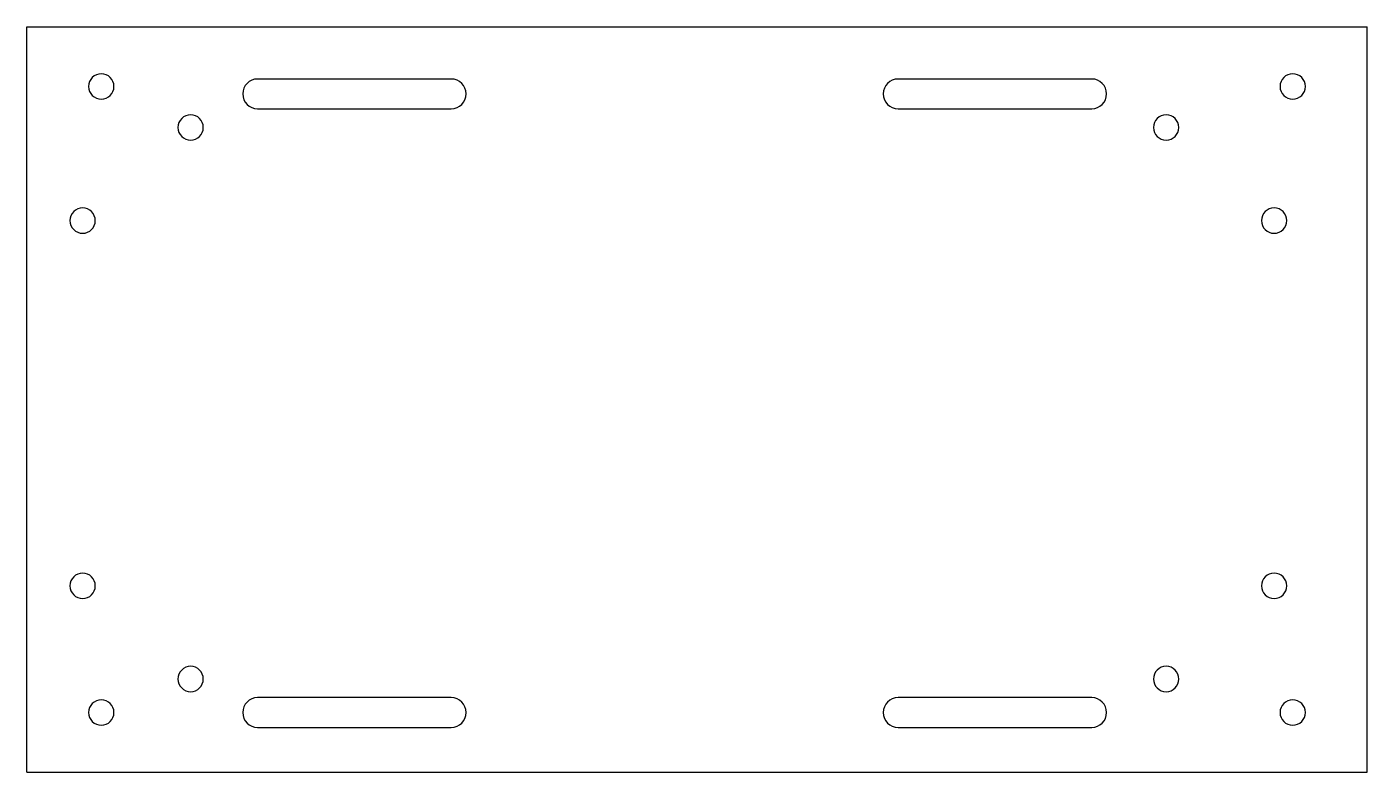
# Model space of a CAD drawing. Header units: millimetres. Extents: x 0 to 180, y 0 to 100.
import ezdxf

# ---------------------------------------------------------------- set-up
doc = ezdxf.new("R2010")
doc.units = ezdxf.units.MM

msp = doc.modelspace()

# ---------------------------------------------------------------- linework, layer by layer
for p, q in [((0, 0), (0, 100)), ((0, 100), (180, 100)), ((180, 0), (180, 100)), ((57, 93), (31, 93)), ((143, 93), (117, 93)), ((31, 89), (57, 89)), ((117, 89), (143, 89)), ((57, 10), (31, 10)), ((143, 10), (117, 10)), ((31, 6), (57, 6)), ((117, 6), (143, 6)), ((0, 0), (180, 0))]:
    msp.add_line(p, q)
for centre, radius, start, end in [((10, 92), 1.7, 0, 180), ((170, 92), 1.7, 0, 180), ((10, 92), 1.7, -180, 0), ((31, 91), 2, 90, 180), ((57, 91), 2, 0, 90), ((117, 91), 2, 90, 180), ((143, 91), 2, 0, 90), ((170, 92), 1.7, -180, 0), ((31, 91), 2, 180, 270), ((57, 91), 2, -90, 0), ((117, 91), 2, 180, 270), ((143, 91), 2, -90, 0), ((22, 86.5), 1.7, 0, 180), ((22, 86.5), 1.7, -180, 0), ((153, 86.5), 1.7, 0, 180), ((153, 86.5), 1.7, -180, 0), ((7.5, 74), 1.7, 0, 180), ((167.5, 74), 1.7, 0, 180), ((7.5, 74), 1.7, -180, 0), ((167.5, 74), 1.7, -180, 0), ((7.5, 25), 1.7, 0, 180), ((167.5, 25), 1.7, 0, 180), ((7.5, 25), 1.7, -180, 0), ((167.5, 25), 1.7, -180, 0), ((22, 12.5), 1.7, 0, 180), ((153, 12.5), 1.7, 0, 180), ((22, 12.5), 1.7, -180, 0), ((153, 12.5), 1.7, -180, 0), ((10, 8), 1.7, 0, 180), ((31, 8), 2, 90, 180), ((57, 8), 2, 0, 90), ((117, 8), 2, 90, 180), ((143, 8), 2, 0, 90), ((170, 8), 1.7, 0, 180), ((10, 8), 1.7, -180, 0), ((31, 8), 2, 180, 270), ((57, 8), 2, -90, 0), ((117, 8), 2, 180, 270), ((143, 8), 2, -90, 0), ((170, 8), 1.7, -180, 0)]:
    msp.add_arc(centre, radius, start, end)

doc.saveas('drawing.dxf')
